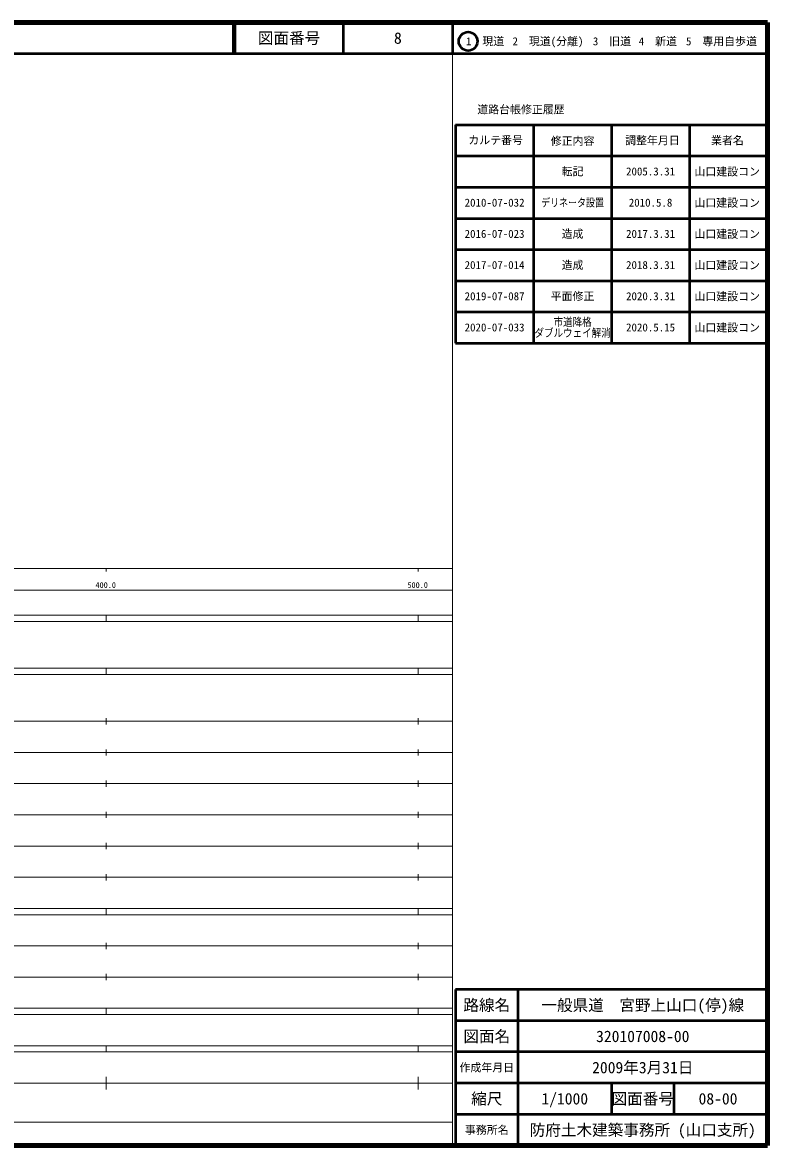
# Model space of a CAD drawing. Units: millimetres on the paper, enlarged 1000 times. Extents: x 40000 to 680000, y 20000 to 380000.
# Drawn here: x 441157 to 680000, y 20000 to 380000 of the extents above; entities that cross this region are included whole.
import ezdxf
from ezdxf.enums import TextEntityAlignment as Align

# ---------------------------------------------------------------- set-up
doc = ezdxf.new("R2010")
doc.units = ezdxf.units.MM
doc.header["$LTSCALE"] = 1000
for name, color, linetype, lineweight in [('M-TTL', 2, 'Continuous', 140), ('M-TTL-BAND', 7, 'Continuous', 13), ('M-TTL-FRAM', 2, 'Continuous', 50), ('M-TTL-LINE', 7, 'Continuous', 50)]:
    doc.layers.add(name, color=color, linetype=linetype, lineweight=lineweight)
doc.layers.add('M-TTL-TXT', color=7, linetype='Continuous')
doc.styles.add('ＭＳ ゴシック', font='')
doc.styles.get('ＭＳ ゴシック').set_extended_font_data('MS Gothic')

msp = doc.modelspace()

# ---------------------------------------------------------------- linework, layer by layer
at = {"layer": 'M-TTL'}
for p, q in [((680000, 380000), (40000, 380000)), ((680000, 20000), (680000, 380000)), ((40000, 20000), (680000, 20000))]:
    msp.add_line(p, q, dxfattribs=at)
at = {"layer": 'M-TTL-BAND'}
for p, q in [((579000, 20000), (579000, 370000)), ((40000, 205000), (579000, 205000)), ((468000, 205000), (468000, 204000)), ((568000, 205000), (568000, 204000)), ((68000, 198000), (579000, 198000)), ((40000, 190000), (579000, 190000)), ((40000, 188000), (579000, 188000)), ((468000, 188000), (468000, 190000)), ((568000, 188000), (568000, 190000)), ((40000, 173000), (579000, 173000)), ((468000, 171000), (468000, 173000)), ((568000, 171000), (568000, 173000)), ((40000, 171000), (579000, 171000)), ((40000, 156000), (579000, 156000)), ((468000, 155000), (468000, 157000)), ((568000, 155000), (568000, 157000)), ((46000, 146000), (579000, 146000)), ((468000, 145000), (468000, 147000)), ((568000, 145000), (568000, 147000)), ((468000, 135000), (468000, 137000)), ((568000, 135000), (568000, 137000)), ((52000, 136000), (579000, 136000)), ((46000, 126000), (579000, 126000)), ((468000, 125000), (468000, 127000)), ((568000, 125000), (568000, 127000)), ((52000, 116000), (579000, 116000)), ((468000, 115000), (468000, 117000)), ((568000, 115000), (568000, 117000)), ((46000, 106000), (579000, 106000)), ((468000, 105000), (468000, 107000)), ((568000, 105000), (568000, 107000)), ((40000, 96000), (579000, 96000)), ((40000, 94000), (579000, 94000)), ((468000, 94000), (468000, 96000)), ((568000, 94000), (568000, 96000)), ((49000, 84000), (579000, 84000)), ((468000, 83000), (468000, 85000)), ((568000, 83000), (568000, 85000)), ((40000, 74000), (579000, 74000)), ((468000, 73000), (468000, 75000)), ((568000, 73000), (568000, 75000)), ((40000, 64000), (579000, 64000)), ((40000, 62000), (579000, 62000)), ((468000, 62000), (468000, 64000)), ((568000, 62000), (568000, 64000)), ((40000, 52000), (579000, 52000)), ((468000, 50000), (468000, 52000)), ((568000, 50000), (568000, 52000)), ((40000, 50000), (579000, 50000)), ((40000, 40000), (579000, 40000)), ((468000, 38000), (468000, 42000)), ((568000, 38000), (568000, 42000)), ((68000, 27500), (579000, 27500))]:
    msp.add_line(p, q, dxfattribs=at)
at = {"layer": 'M-TTL-FRAM'}
for p, q in [((580000, 347197), (580000, 277197)), ((580000, 347197), (680000, 347197)), ((580000, 277197), (680000, 277197)), ((680000, 70000), (580000, 70000)), ((580000, 70000), (580000, 20000))]:
    msp.add_line(p, q, dxfattribs=at)
at = {"layer": 'M-TTL-LINE'}
for p, q in [((508747, 380000), (508747, 370000)), ((509247, 380000), (509247, 370000)), ((543997, 380000), (543997, 370000)), ((579000, 380000), (579000, 370000)), ((40000, 370000), (680000, 370000)), ((605000, 347197), (605000, 277197)), ((630000, 347197), (630000, 277197)), ((655000, 347197), (655000, 277197)), ((580000, 337197), (680000, 337197)), ((580000, 327197), (680000, 327197)), ((580000, 317197), (680000, 317197)), ((580000, 307197), (680000, 307197)), ((580000, 297197), (680000, 297197)), ((580000, 287197), (680000, 287197)), ((600000, 70000), (600000, 20000)), ((680000, 60000), (580000, 60000)), ((680000, 50000), (580000, 50000)), ((680000, 40000), (580000, 40000)), ((630000, 40000), (630000, 30000)), ((650000, 40000), (650000, 30000)), ((680000, 30000), (580000, 30000))]:
    msp.add_line(p, q, dxfattribs=at)
msp.add_circle((584031, 373958), 3000, dxfattribs=at)

# ---------------------------------------------------------------- texts
at = {"layer": 'M-TTL-BAND', "style": 'ＭＳ ゴシック'}
for s, p in [('400.0', (467844, 198195)), ('500.0', (567844, 198195))]:
    msp.add_text(s, height=1833, dxfattribs=at).set_placement(p, align=Align.BOTTOM_CENTER)
at = {"layer": 'M-TTL-TXT', "style": 'ＭＳ ゴシック'}
for s, height, p in [('図面番号', 3666, (526622, 375000)), ('8', 3666, (561497, 375000)), ('1\u3000現道', 2566, (589448, 373958)), ('2\u3000現道(分離)', 2566, (609619, 373958)), ('3\u3000旧道', 2566, (630121, 373958)), ('4\u3000新道', 2566, (644824, 373958)), ('5\u3000専用自歩道', 2566, (665228, 373958)), ('道路台帳修正履歴', 2566, (600968, 352113)), ('カルテ番号', 2566, (592839, 342277)), ('修正内容', 2566, (617509, 342023)), ('調整年月日', 2566, (643089, 342197)), ('業者名', 2566, (667134, 342197)), ('転記', 2566, (617500, 332245)), ('2005.3.31', 2566, (642500, 332245)), ('山口建設コン', 2566, (667077, 332189)), ('2010-07-032', 2566, (592500, 322245)), ('2010.5.8', 2566, (642500, 322245)), ('山口建設コン', 2566, (667077, 322189)), ('2016-07-023', 2566, (592500, 312245)), ('造成', 2566, (617500, 312245)), ('2017.3.31', 2566, (642500, 312245)), ('山口建設コン', 2566, (667077, 312189)), ('2017-07-014', 2566, (592500, 302245)), ('造成', 2566, (617500, 302245)), ('2018.3.31', 2566, (642500, 302245)), ('山口建設コン', 2566, (667077, 302189)), ('2019-07-087', 2566, (592500, 292245)), ('平面修正', 2566, (617500, 292245)), ('2020.3.31', 2566, (642500, 292245)), ('山口建設コン', 2566, (667077, 292189)), ('2020-07-033', 2566, (592500, 282245)), ('2020.5.15', 2566, (642500, 282245)), ('山口建設コン', 2566, (667077, 282189)), ('路線名', 3666, (590000, 65000)), ('路線名', 3666, (590000, 65000)), ('一般県道\u3000宮野上山口(停)線', 3666, (640000, 65000)), ('図面名', 3666, (590000, 55000)), ('図面名', 3666, (590000, 55000)), ('320107008-00', 3666, (640000, 55000)), ('2009年3月31日', 3666, (640000, 45000)), ('作成年月日', 2566, (590000, 45000)), ('作成年月日', 2566, (590000, 45000)), ('縮尺', 3666, (590000, 35000)), ('縮尺', 3666, (590000, 35000)), ('1/1000', 3666, (615000, 35000)), ('図面番号', 3666, (640000, 35000)), ('図面番号', 3666, (640000, 35000)), ('08-00', 3666, (664125, 35000)), ('事務所名', 2566, (590000, 25000)), ('事務所名', 2566, (590000, 25000)), ('防府土木建築事務所 (山口支所)', 3666, (640000, 25000))]:
    msp.add_text(s, height=height, dxfattribs=at).set_placement(p, align=Align.MIDDLE_CENTER)
for s, width, p in [('デリネータ設置', 0.8, (617500, 322245)), ('市道降格', 0.85, (617500, 283995)), ('ダブルウェイ解消', 0.85, (617500, 280495))]:
    msp.add_text(s, height=2566, dxfattribs=dict(at, width=width)).set_placement(p, align=Align.MIDDLE_CENTER)

doc.saveas('drawing.dxf')
